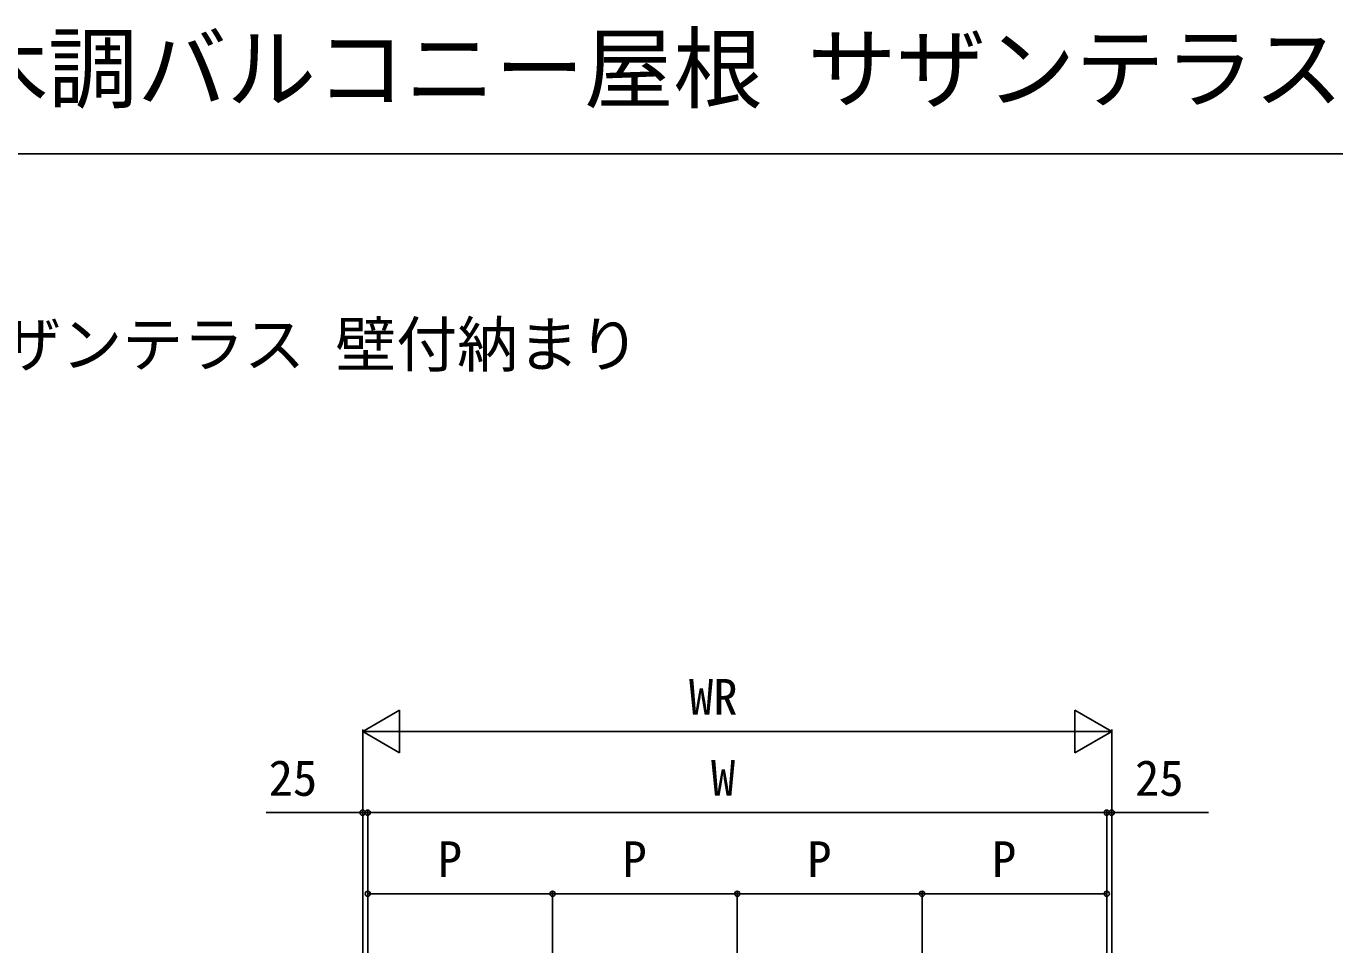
# Model space of a CAD drawing. Units: millimetres, scale not verified. Extents: x -1050 to 1050, y -1566 to 1557.
# Drawn here: x -660 to -15, y 1101 to 1557 of the extents above; entities that cross this region are included whole.
import ezdxf
from ezdxf.enums import TextEntityAlignment as Align

# ---------------------------------------------------------------- set-up
doc = ezdxf.new("R2010")
doc.units = ezdxf.units.MM
doc.header["$LTSCALE"] = 8
for name, color, linetype in [('0-1_USER1', 3, 'Continuous'), ('0-7_YKK_D', 6, 'Continuous'), ('0-8_YKK_ZWAK', 7, 'Continuous')]:
    doc.layers.add(name, color=color, linetype=linetype)
doc.styles.add('ＭＳ ゴシック', font='')
doc.styles.get('ＭＳ ゴシック').set_extended_font_data('MS Gothic')

msp = doc.modelspace()

# ---------------------------------------------------------------- linework, layer by layer
at = {"layer": '0-7_YKK_D'}
for p, q in [((-493.935, 1209.7), (-475.749, 1220.2)), ((-475.749, 1199.2), (-475.749, 1220.2)), ((-124.935, 1209.7), (-143.122, 1220.2)), ((-143.122, 1220.2), (-143.122, 1199.2)), ((-493.935, 1100.6), (-493.935, 1210.7)), ((-493.935, 1209.7), (-475.749, 1199.2)), ((-493.935, 1209.7), (-457.562, 1209.7)), ((-472.935, 1209.7), (-145.935, 1209.7)), ((-124.935, 1209.7), (-161.308, 1209.7)), ((-124.935, 1209.7), (-143.122, 1199.2)), ((-124.935, 1100.6), (-124.935, 1210.7)), ((-493.935, 1169.7), (-541.499, 1169.7)), ((-493.935, 1100.6), (-493.935, 1170.7)), ((-491.435, 1169.7), (-493.935, 1169.7)), ((-491.435, 1100.6), (-491.435, 1170.7)), ((-491.435, 1100.6), (-491.435, 1170.7)), ((-491.435, 1169.7), (-127.435, 1169.7)), ((-491.435, 1169.7), (-486.335, 1169.7)), ((-127.435, 1169.7), (-132.535, 1169.7)), ((-127.435, 1100.6), (-127.435, 1170.7)), ((-127.435, 1100.6), (-127.435, 1170.7)), ((-127.435, 1169.7), (-124.935, 1169.7)), ((-124.935, 1100.6), (-124.935, 1170.7)), ((-124.935, 1169.7), (-77.371, 1169.7)), ((-491.435, 1100.6), (-491.435, 1130.7)), ((-491.435, 1129.7), (-400.435, 1129.7)), ((-400.435, 1100.6), (-400.435, 1130.7)), ((-400.435, 1100.6), (-400.435, 1130.7)), ((-400.435, 1129.7), (-309.435, 1129.7)), ((-309.435, 1100.6), (-309.435, 1130.7)), ((-309.435, 1100.6), (-309.435, 1130.7)), ((-309.435, 1129.7), (-218.435, 1129.7)), ((-218.435, 1100.6), (-218.435, 1130.7)), ((-218.435, 1100.6), (-218.435, 1130.7)), ((-218.435, 1129.7), (-127.435, 1129.7)), ((-127.435, 1100.6), (-127.435, 1130.7))]:
    msp.add_line(p, q, dxfattribs=at)
for centre in [(-493.935, 1169.7), (-491.435, 1169.7), (-491.435, 1169.7), (-127.435, 1169.7), (-127.435, 1169.7), (-124.935, 1169.7), (-491.435, 1129.7), (-400.435, 1129.7), (-400.435, 1129.7), (-309.435, 1129.7), (-309.435, 1129.7), (-218.435, 1129.7), (-218.435, 1129.7), (-127.435, 1129.7)]:
    msp.add_circle(centre, 1.275, dxfattribs=at)
at = {"layer": '0-8_YKK_ZWAK'}
msp.add_line((-1050, 1494.3), (1050, 1494.3), dxfattribs=at)

# ---------------------------------------------------------------- texts
at = {"layer": '0-1_USER1', "style": 'ＭＳ ゴシック'}
for s, height, p in [('木調テラス屋根・木調バルコニー屋根 サザンテラス', 32.26, (-1044.923, 1510.659)), ('■木調テラス屋根\u3000サザンテラス 壁付納まり', 21.99, (-972.307, 1382.857))]:
    msp.add_text(s, height=height, dxfattribs=at).set_placement(p, align=Align.BOTTOM_LEFT)
at = {"layer": '0-7_YKK_D', "style": 'ＭＳ ゴシック'}
for s, p in [('WR', (-333.231, 1212.7)), ('25', (-540.271, 1172.7)), ('W', (-322.39, 1172.7)), ('25', (-113.508, 1172.7)), ('P', (-456.981, 1132.7)), ('P', (-365.981, 1132.7)), ('P', (-274.981, 1132.7)), ('P', (-183.981, 1132.7))]:
    msp.add_text(s, height=17.6, dxfattribs=at).set_placement(p, align=Align.BOTTOM_LEFT)

doc.saveas('drawing.dxf')
